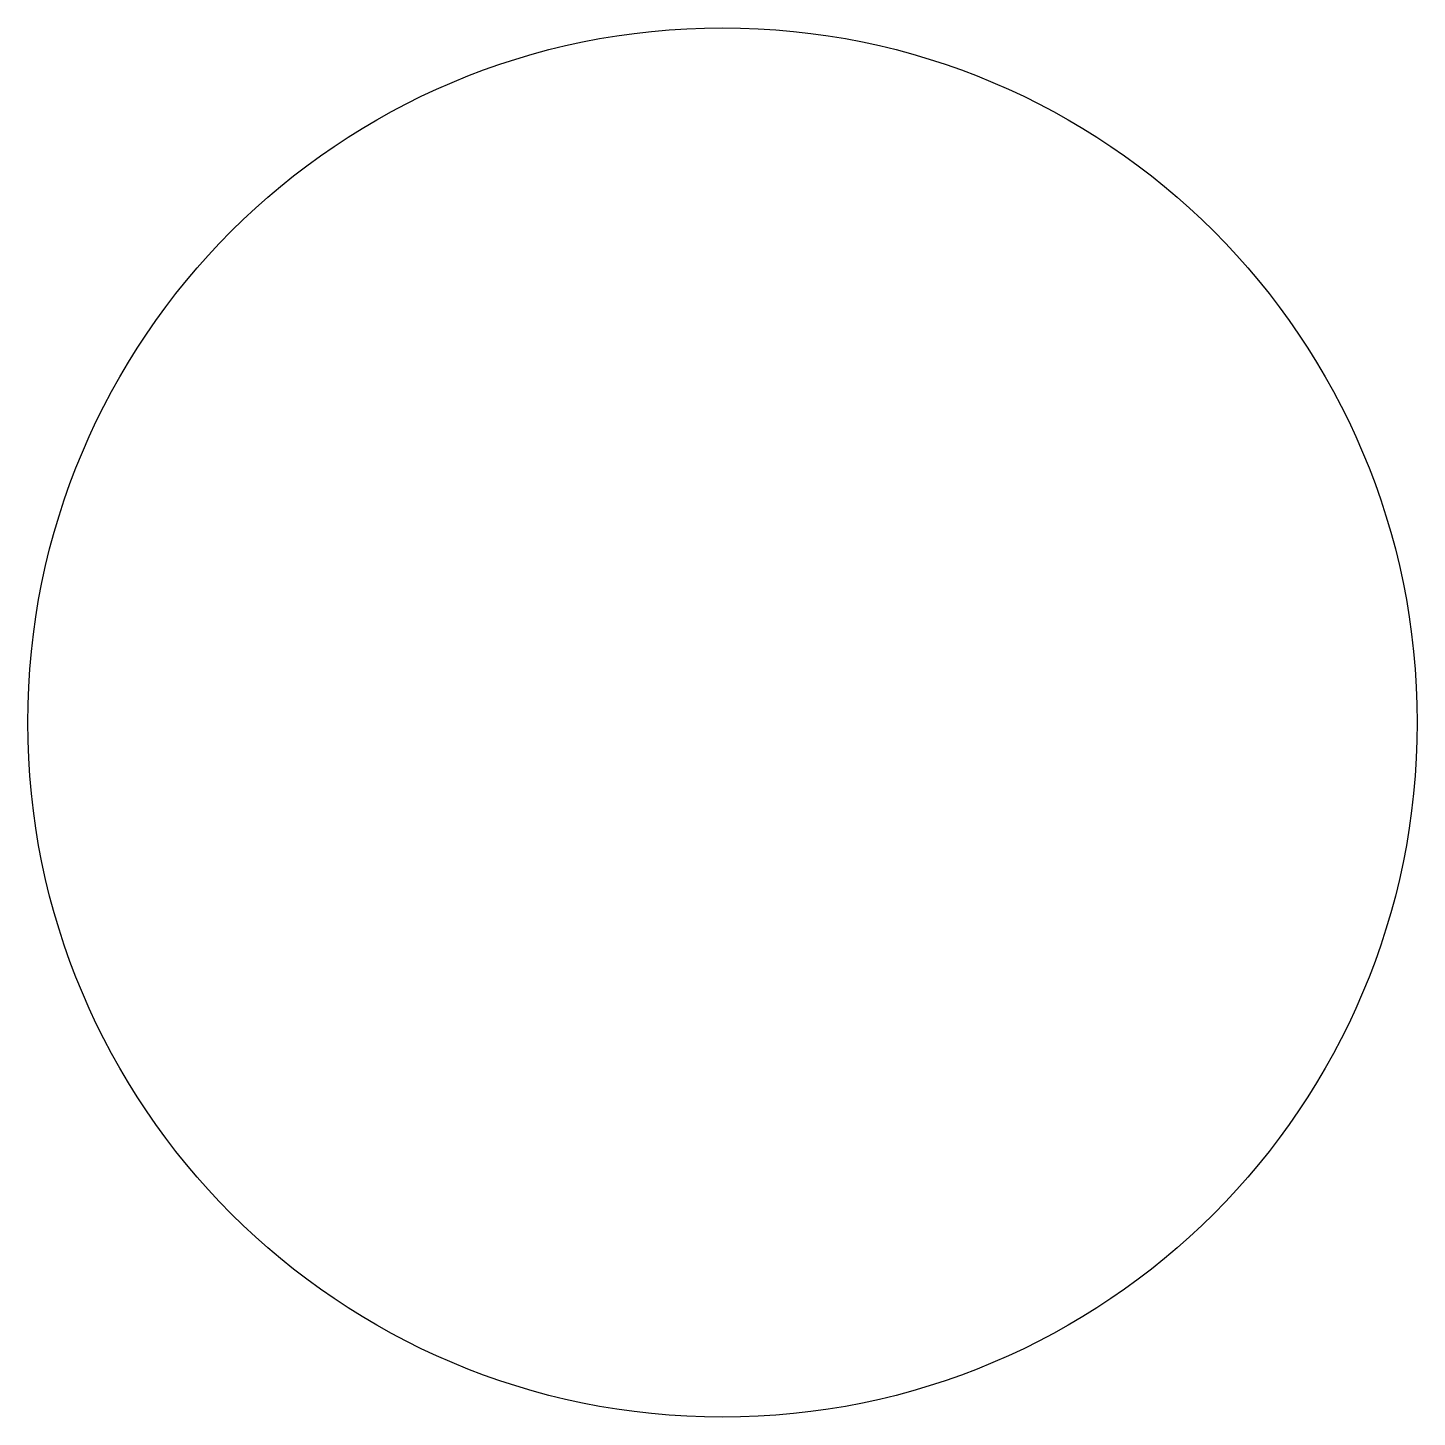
# Model space of a CAD drawing. Extents: x 3.5 to 6.5, y 3.5 to 6.5.
import ezdxf

# ---------------------------------------------------------------- set-up
doc = ezdxf.new("R2010")
doc.units = 0

msp = doc.modelspace()

# ---------------------------------------------------------------- linework, layer by layer
at = {"layer": 'BOARD_HOLE'}
msp.add_circle((5, 5), 1.5, dxfattribs=at)

doc.saveas('drawing.dxf')
